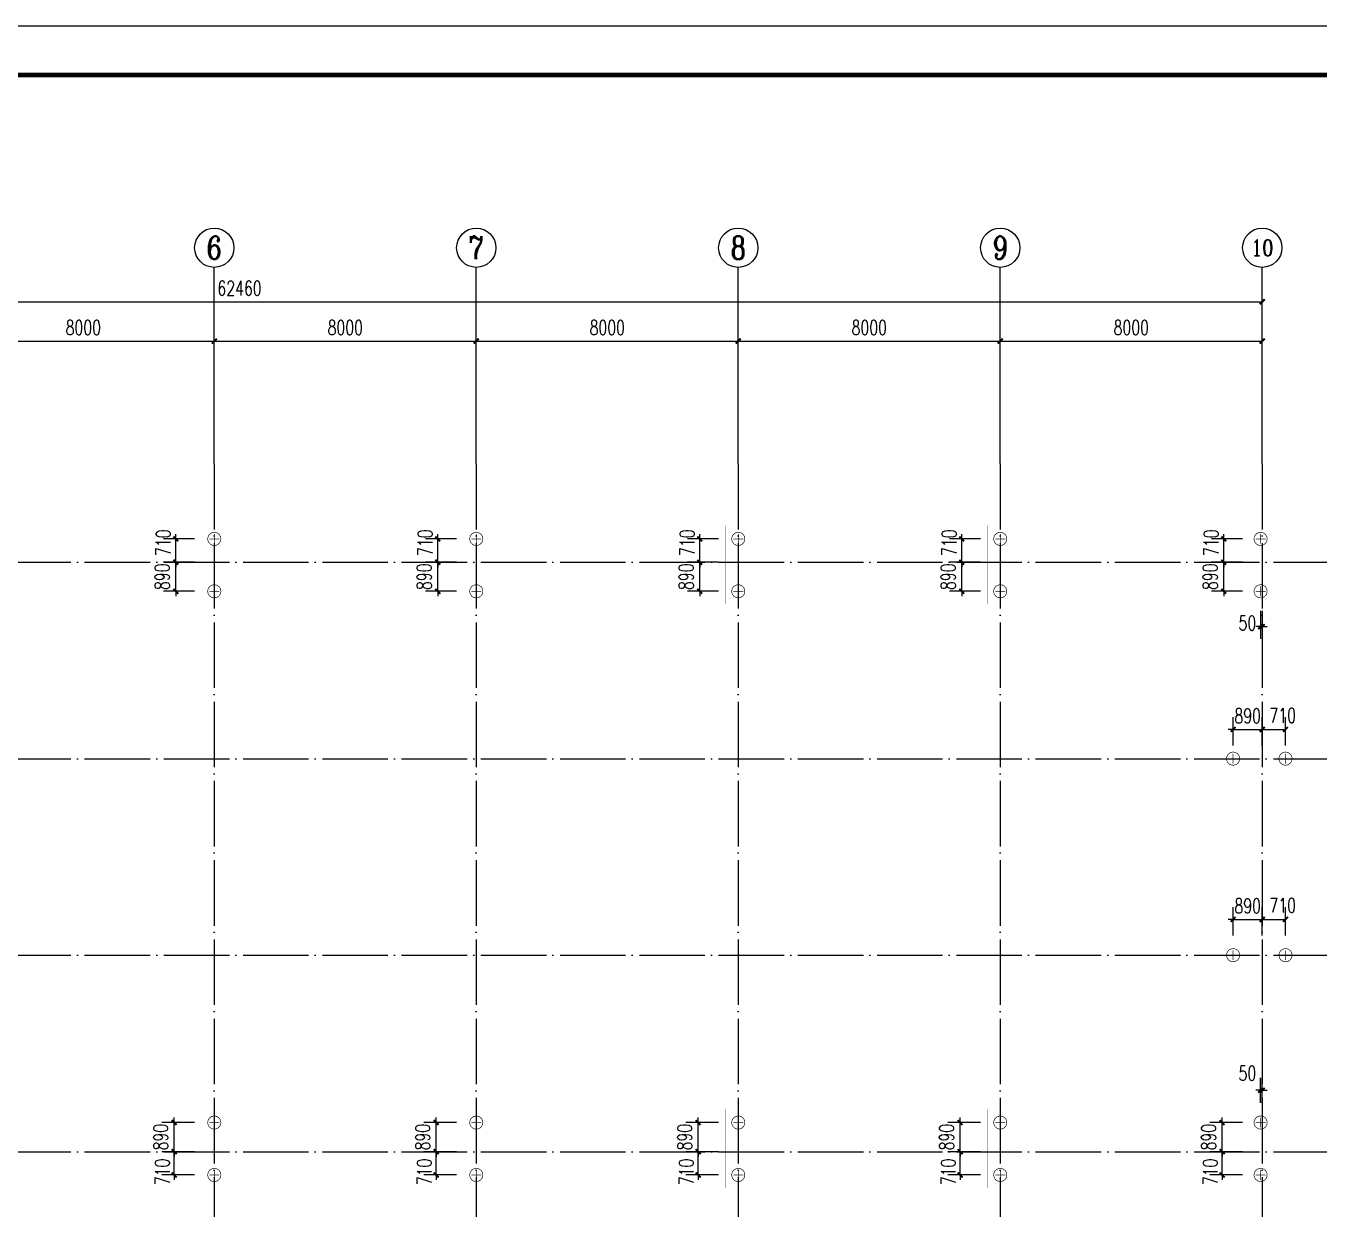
# Model space of a CAD drawing. Header units: millimetres. Extents: x 4533265 to 4958735, y 18976699 to 19555898.
# Drawn here: x 4596203 to 4635694, y 19432962 to 19469089 of the extents above; entities that cross this region are included whole.
import ezdxf
from ezdxf.enums import TextEntityAlignment as Align

# ---------------------------------------------------------------- set-up
doc = ezdxf.new("R2010")
doc.units = ezdxf.units.MM
doc.header["$LTSCALE"] = 1000
doc.header["$MEASUREMENT"] = 0
doc.linetypes.add('DASH', pattern=[0.35, 0.25, -0.1])
doc.linetypes.add('DOTE', pattern=[2.42, 2, -0.2, 0.02, -0.2])
doc.layers.get('Defpoints').update_dxf_attribs({"color": 1})
doc.layers.add('1506', color=2, linetype='Continuous', lineweight=18)
for name, color, linetype in [('1507', 6, 'Continuous'), ('3T_WOOD', 21, 'Continuous'), ('AXIS_TEXT', 7, 'Continuous'), ('AXIS_外部', 171, 'Continuous'), ('DOTE', 250, 'DOTE'), ('PUB_DIM', 161, 'Continuous'), ('TK', 4, 'Continuous')]:
    doc.layers.add(name, color=color, linetype=linetype)
doc.styles.add('_TCH_AXIS', font='COMPLEX', dxfattribs={"bigfont": 'GBCBIG'})
doc.styles.add('_TCH_DIM_T3', font='SIMPLEX', dxfattribs={"width": 0.705882, "bigfont": 'GBCBIG'})
doc.styles.add('COMPLEX', font='COMPLEX')
doc.dimstyles.new('_TCH_ARCH&&150', dxfattribs={"dimtxt": 446.25, "dimasz": 150, "dimexe": 375, "dimexo": 450, "dimgap": 189.375, "dimtad": 1, "dimdec": 0, "dimzin": 0, "dimdsep": 46, "dimtxsty": '_TCH_DIM_T3', "dimblk": 'ARCHTICK', "dimcen": 0.09, "dimclrt": 7, "dimazin": 2, "dimtfac": 1, "dimtdec": 0, "dimtix": 1, "dimtmove": 2, "dimatfit": 3, "dimfxl": 0, "dimtolj": 1, "dimtzin": 0, "dimarcsym": 0})

# ---------------------------------------------------------------- blocks, each defined once
blk = doc.blocks.new('GeYuanFrame_14610878', base_point=(18.76, 4.34))
at = {"layer": 'TK'}
blk.add_line((43.76, 414.34), (676.76, 414.34), dxfattribs=at)
blk.add_lwpolyline([(18.76, 424.34), (686.76, 424.34), (686.76, 4.34), (18.76, 4.34), (18.76, 424.34)], dxfattribs=at)
at = {"layer": 'TK', "const_width": 1}
blk.add_lwpolyline([(676.76, 414.34), (43.76, 414.34), (43.76, 14.34), (676.76, 14.34)], close=True, dxfattribs=at)
blk = doc.blocks.new('_ArchTick')
at = {"color": 0, "linetype": 'ByBlock', "const_width": 0.4}
blk.add_lwpolyline([(-0.5, -0.5), (0.5, 0.5)], dxfattribs=at)
blk = doc.blocks.new('*D354')
at = {"layer": 'Defpoints', "color": 0}
for p in [(4633907, 19451675), (4633957, 19451675), (4633957, 19450746)]:
    blk.add_point(p, dxfattribs=at)
at = {"layer": 'PUB_DIM', "color": 0, "lineweight": -2}
for p, q in [((4633907, 19451225), (4633907, 19450371)), ((4633957, 19451225), (4633957, 19450371)), ((4633907, 19450746), (4633757, 19450746)), ((4633907, 19450746), (4633957, 19450746)), ((4633957, 19450746), (4634107, 19450746))]:
    blk.add_line(p, q, dxfattribs=at)
at = {"layer": 'PUB_DIM', "color": 0, "lineweight": -2, "xscale": 150, "yscale": 150, "zscale": 150}
blk.add_blockref('_ArchTick', (4633907, 19450746), dxfattribs=at)
at = {"layer": 'PUB_DIM', "color": 0, "lineweight": -2, "xscale": 150, "yscale": 150, "zscale": 150, "rotation": 180}
blk.add_blockref('_ArchTick', (4633957, 19450746), dxfattribs=at)
at = {"layer": 'PUB_DIM', "color": 7, "insert": (4633502, 19450856), "char_height": 446.2, "attachment_point": 5, "style": '_TCH_DIM_T3'}
blk.add_mtext('\\A1;50', dxfattribs=at)
blk = doc.blocks.new('*D355')
at = {"layer": 'Defpoints', "color": 0}
for p in [(4633957, 19447608), (4633067, 19446666), (4633957, 19446666)]:
    blk.add_point(p, dxfattribs=at)
at = {"layer": 'PUB_DIM', "color": 0, "lineweight": -2}
for p, q in [((4633067, 19447116), (4633067, 19447983)), ((4633957, 19447116), (4633957, 19447983)), ((4633067, 19447608), (4632917, 19447608)), ((4633067, 19447608), (4633957, 19447608)), ((4633957, 19447608), (4634107, 19447608))]:
    blk.add_line(p, q, dxfattribs=at)
at = {"layer": 'PUB_DIM', "color": 0, "lineweight": -2, "xscale": 150, "yscale": 150, "zscale": 150}
blk.add_blockref('_ArchTick', (4633067, 19447608), dxfattribs=at)
at = {"layer": 'PUB_DIM', "color": 0, "lineweight": -2, "xscale": 150, "yscale": 150, "zscale": 150, "rotation": 180}
blk.add_blockref('_ArchTick', (4633957, 19447608), dxfattribs=at)
at = {"layer": 'PUB_DIM', "color": 7, "insert": (4633512, 19448021), "char_height": 446.2, "attachment_point": 5, "style": '_TCH_DIM_T3'}
blk.add_mtext('\\A1;890', dxfattribs=at)
blk = doc.blocks.new('*D356')
at = {"layer": 'Defpoints', "color": 0}
for p in [(4634667, 19447608), (4633957, 19446666), (4634667, 19446666)]:
    blk.add_point(p, dxfattribs=at)
at = {"layer": 'PUB_DIM', "color": 0, "lineweight": -2}
for p, q in [((4633957, 19447116), (4633957, 19447983)), ((4634667, 19447116), (4634667, 19447983)), ((4633957, 19447608), (4634667, 19447608))]:
    blk.add_line(p, q, dxfattribs=at)
at = {"layer": 'PUB_DIM', "color": 0, "lineweight": -2, "xscale": 150, "yscale": 150, "zscale": 150, "rotation": 180}
blk.add_blockref('_ArchTick', (4633957, 19447608), dxfattribs=at)
at = {"layer": 'PUB_DIM', "color": 0, "lineweight": -2, "xscale": 150, "yscale": 150, "zscale": 150}
blk.add_blockref('_ArchTick', (4634667, 19447608), dxfattribs=at)
at = {"layer": 'PUB_DIM', "color": 7, "insert": (4634582, 19448037), "char_height": 446.2, "attachment_point": 5, "style": '_TCH_DIM_T3'}
blk.add_mtext('\\A1;710', dxfattribs=at)
blk = doc.blocks.new('*D357')
at = {"layer": 'Defpoints', "color": 0}
for p in [(4633957, 19441808), (4633067, 19440865), (4633957, 19440865)]:
    blk.add_point(p, dxfattribs=at)
at = {"layer": 'PUB_DIM', "color": 0, "lineweight": -2}
for p, q in [((4633067, 19441808), (4632917, 19441808)), ((4633067, 19441315), (4633067, 19442183)), ((4633067, 19441808), (4633957, 19441808)), ((4633957, 19441315), (4633957, 19442183)), ((4633957, 19441808), (4634107, 19441808))]:
    blk.add_line(p, q, dxfattribs=at)
at = {"layer": 'PUB_DIM', "color": 0, "lineweight": -2, "xscale": 150, "yscale": 150, "zscale": 150}
blk.add_blockref('_ArchTick', (4633067, 19441808), dxfattribs=at)
at = {"layer": 'PUB_DIM', "color": 0, "lineweight": -2, "xscale": 150, "yscale": 150, "zscale": 150, "rotation": 180}
blk.add_blockref('_ArchTick', (4633957, 19441808), dxfattribs=at)
at = {"layer": 'PUB_DIM', "color": 7, "insert": (4633512, 19442220), "char_height": 446.2, "attachment_point": 5, "style": '_TCH_DIM_T3'}
blk.add_mtext('\\A1;890', dxfattribs=at)
blk = doc.blocks.new('*D358')
at = {"layer": 'Defpoints', "color": 0}
for p in [(4634667, 19441808), (4633957, 19440865), (4634667, 19440865)]:
    blk.add_point(p, dxfattribs=at)
at = {"layer": 'PUB_DIM', "color": 0, "lineweight": -2}
for p, q in [((4633957, 19441315), (4633957, 19442183)), ((4633957, 19441808), (4634667, 19441808)), ((4634667, 19441315), (4634667, 19442183))]:
    blk.add_line(p, q, dxfattribs=at)
at = {"layer": 'PUB_DIM', "color": 0, "lineweight": -2, "xscale": 150, "yscale": 150, "zscale": 150, "rotation": 180}
blk.add_blockref('_ArchTick', (4633957, 19441808), dxfattribs=at)
at = {"layer": 'PUB_DIM', "color": 0, "lineweight": -2, "xscale": 150, "yscale": 150, "zscale": 150}
blk.add_blockref('_ArchTick', (4634667, 19441808), dxfattribs=at)
at = {"layer": 'PUB_DIM', "color": 7, "insert": (4634582, 19442237), "char_height": 446.2, "attachment_point": 5, "style": '_TCH_DIM_T3'}
blk.add_mtext('\\A1;710', dxfattribs=at)
blk = doc.blocks.new('*D359')
at = {"layer": 'Defpoints', "color": 0}
for p in [(4633957, 19436593), (4633907, 19435755), (4633957, 19435755)]:
    blk.add_point(p, dxfattribs=at)
at = {"layer": 'PUB_DIM', "color": 0, "lineweight": -2}
for p, q in [((4633907, 19436205), (4633907, 19436968)), ((4633957, 19436205), (4633957, 19436968)), ((4633907, 19436593), (4633757, 19436593)), ((4633907, 19436593), (4633957, 19436593)), ((4633957, 19436593), (4634107, 19436593))]:
    blk.add_line(p, q, dxfattribs=at)
at = {"layer": 'PUB_DIM', "color": 0, "lineweight": -2, "xscale": 150, "yscale": 150, "zscale": 150}
blk.add_blockref('_ArchTick', (4633907, 19436593), dxfattribs=at)
at = {"layer": 'PUB_DIM', "color": 0, "lineweight": -2, "xscale": 150, "yscale": 150, "zscale": 150, "rotation": 180}
blk.add_blockref('_ArchTick', (4633957, 19436593), dxfattribs=at)
at = {"layer": 'PUB_DIM', "color": 7, "insert": (4633502, 19437110), "char_height": 446.2, "attachment_point": 5, "style": '_TCH_DIM_T3'}
blk.add_mtext('\\A1;50', dxfattribs=at)
blk = doc.blocks.new('*D360')
at = {"layer": 'Defpoints', "color": 0}
for p in [(4632732, 19434715), (4633807, 19434715), (4633807, 19434005)]:
    blk.add_point(p, dxfattribs=at)
at = {"layer": 'PUB_DIM', "color": 0, "lineweight": -2}
for p, q in [((4633357, 19434715), (4632357, 19434715)), ((4632732, 19434715), (4632732, 19434865)), ((4632732, 19434005), (4632732, 19434715)), ((4633357, 19434005), (4632357, 19434005)), ((4632732, 19434005), (4632732, 19433855))]:
    blk.add_line(p, q, dxfattribs=at)
at = {"layer": 'PUB_DIM', "color": 0, "lineweight": -2, "xscale": 150, "yscale": 150, "zscale": 150}
for p, rotation in [((4632732, 19434715), 270), ((4632732, 19434005), 90)]:
    blk.add_blockref('_ArchTick', p, dxfattribs=dict(at, rotation=rotation))
at = {"layer": 'PUB_DIM', "color": 7, "insert": (4632371, 19434099), "char_height": 446.2, "attachment_point": 5, "rotation": 90, "style": '_TCH_DIM_T3'}
blk.add_mtext('\\A1;710', dxfattribs=at)
blk = doc.blocks.new('*D361')
at = {"layer": 'Defpoints', "color": 0}
for p in [(4632732, 19435605), (4633807, 19435605), (4633807, 19434715)]:
    blk.add_point(p, dxfattribs=at)
at = {"layer": 'PUB_DIM', "color": 0, "lineweight": -2}
for p, q in [((4633357, 19435605), (4632357, 19435605)), ((4632732, 19435605), (4632732, 19435755)), ((4632732, 19434715), (4632732, 19435605)), ((4633357, 19434715), (4632357, 19434715)), ((4632732, 19434715), (4632732, 19434565))]:
    blk.add_line(p, q, dxfattribs=at)
at = {"layer": 'PUB_DIM', "color": 0, "lineweight": -2, "xscale": 150, "yscale": 150, "zscale": 150}
for p, rotation in [((4632732, 19435605), 270), ((4632732, 19434715), 90)]:
    blk.add_blockref('_ArchTick', p, dxfattribs=dict(at, rotation=rotation))
at = {"layer": 'PUB_DIM', "color": 7, "insert": (4632319, 19435160), "char_height": 446.2, "attachment_point": 5, "rotation": 90, "style": '_TCH_DIM_T3'}
blk.add_mtext('\\A1;890', dxfattribs=at)
blk = doc.blocks.new('*D362')
at = {"layer": 'Defpoints', "color": 0}
for p in [(4632781, 19452715), (4633807, 19452715), (4633807, 19451825)]:
    blk.add_point(p, dxfattribs=at)
at = {"layer": 'PUB_DIM', "color": 0, "lineweight": -2}
for p, q in [((4632781, 19452715), (4632781, 19452865)), ((4633357, 19452715), (4632406, 19452715)), ((4632781, 19451825), (4632781, 19452715)), ((4633357, 19451825), (4632406, 19451825)), ((4632781, 19451825), (4632781, 19451675))]:
    blk.add_line(p, q, dxfattribs=at)
at = {"layer": 'PUB_DIM', "color": 0, "lineweight": -2, "xscale": 150, "yscale": 150, "zscale": 150}
for p, rotation in [((4632781, 19452715), 270), ((4632781, 19451825), 90)]:
    blk.add_blockref('_ArchTick', p, dxfattribs=dict(at, rotation=rotation))
at = {"layer": 'PUB_DIM', "color": 7, "insert": (4632368, 19452270), "char_height": 446.2, "attachment_point": 5, "rotation": 90, "style": '_TCH_DIM_T3'}
blk.add_mtext('\\A1;890', dxfattribs=at)
blk = doc.blocks.new('*D363')
at = {"layer": 'Defpoints', "color": 0}
for p in [(4632781, 19453425), (4633807, 19453425), (4633807, 19452715)]:
    blk.add_point(p, dxfattribs=at)
at = {"layer": 'PUB_DIM', "color": 0, "lineweight": -2}
for p, q in [((4633357, 19453425), (4632406, 19453425)), ((4632781, 19453425), (4632781, 19453575)), ((4632781, 19452715), (4632781, 19453425)), ((4633357, 19452715), (4632406, 19452715)), ((4632781, 19452715), (4632781, 19452565))]:
    blk.add_line(p, q, dxfattribs=at)
at = {"layer": 'PUB_DIM', "color": 0, "lineweight": -2, "xscale": 150, "yscale": 150, "zscale": 150}
for p, rotation in [((4632781, 19453425), 270), ((4632781, 19452715), 90)]:
    blk.add_blockref('_ArchTick', p, dxfattribs=dict(at, rotation=rotation))
at = {"layer": 'PUB_DIM', "color": 7, "insert": (4632399, 19453308), "char_height": 446.2, "attachment_point": 5, "rotation": 90, "style": '_TCH_DIM_T3'}
blk.add_mtext('\\A1;710', dxfattribs=at)
blk = doc.blocks.new('*D364')
at = {"layer": 'Defpoints', "color": 0}
for p in [(4624732, 19434715), (4625807, 19434715), (4625807, 19434005)]:
    blk.add_point(p, dxfattribs=at)
at = {"layer": 'PUB_DIM', "color": 0, "lineweight": -2}
for p, q in [((4625357, 19434715), (4624357, 19434715)), ((4624732, 19434715), (4624732, 19434865)), ((4624732, 19434005), (4624732, 19434715)), ((4625357, 19434005), (4624357, 19434005)), ((4624732, 19434005), (4624732, 19433855))]:
    blk.add_line(p, q, dxfattribs=at)
at = {"layer": 'PUB_DIM', "color": 0, "lineweight": -2, "xscale": 150, "yscale": 150, "zscale": 150}
for p, rotation in [((4624732, 19434715), 270), ((4624732, 19434005), 90)]:
    blk.add_blockref('_ArchTick', p, dxfattribs=dict(at, rotation=rotation))
at = {"layer": 'PUB_DIM', "color": 7, "insert": (4624371, 19434099), "char_height": 446.2, "attachment_point": 5, "rotation": 90, "style": '_TCH_DIM_T3'}
blk.add_mtext('\\A1;710', dxfattribs=at)
blk = doc.blocks.new('*D365')
at = {"layer": 'Defpoints', "color": 0}
for p in [(4624732, 19435605), (4625807, 19435605), (4625807, 19434715)]:
    blk.add_point(p, dxfattribs=at)
at = {"layer": 'PUB_DIM', "color": 0, "lineweight": -2}
for p, q in [((4625357, 19435605), (4624357, 19435605)), ((4624732, 19435605), (4624732, 19435755)), ((4624732, 19434715), (4624732, 19435605)), ((4625357, 19434715), (4624357, 19434715)), ((4624732, 19434715), (4624732, 19434565))]:
    blk.add_line(p, q, dxfattribs=at)
at = {"layer": 'PUB_DIM', "color": 0, "lineweight": -2, "xscale": 150, "yscale": 150, "zscale": 150}
for p, rotation in [((4624732, 19435605), 270), ((4624732, 19434715), 90)]:
    blk.add_blockref('_ArchTick', p, dxfattribs=dict(at, rotation=rotation))
at = {"layer": 'PUB_DIM', "color": 7, "insert": (4624319, 19435160), "char_height": 446.2, "attachment_point": 5, "rotation": 90, "style": '_TCH_DIM_T3'}
blk.add_mtext('\\A1;890', dxfattribs=at)
blk = doc.blocks.new('*D366')
at = {"layer": 'Defpoints', "color": 0}
for p in [(4624781, 19452715), (4625807, 19452715), (4625807, 19451825)]:
    blk.add_point(p, dxfattribs=at)
at = {"layer": 'PUB_DIM', "color": 0, "lineweight": -2}
for p, q in [((4624781, 19452715), (4624781, 19452865)), ((4625357, 19452715), (4624406, 19452715)), ((4624781, 19451825), (4624781, 19452715)), ((4625357, 19451825), (4624406, 19451825)), ((4624781, 19451825), (4624781, 19451675))]:
    blk.add_line(p, q, dxfattribs=at)
at = {"layer": 'PUB_DIM', "color": 0, "lineweight": -2, "xscale": 150, "yscale": 150, "zscale": 150}
for p, rotation in [((4624781, 19452715), 270), ((4624781, 19451825), 90)]:
    blk.add_blockref('_ArchTick', p, dxfattribs=dict(at, rotation=rotation))
at = {"layer": 'PUB_DIM', "color": 7, "insert": (4624368, 19452270), "char_height": 446.2, "attachment_point": 5, "rotation": 90, "style": '_TCH_DIM_T3'}
blk.add_mtext('\\A1;890', dxfattribs=at)
blk = doc.blocks.new('*D367')
at = {"layer": 'Defpoints', "color": 0}
for p in [(4624781, 19453425), (4625807, 19453425), (4625807, 19452715)]:
    blk.add_point(p, dxfattribs=at)
at = {"layer": 'PUB_DIM', "color": 0, "lineweight": -2}
for p, q in [((4625357, 19453425), (4624406, 19453425)), ((4624781, 19453425), (4624781, 19453575)), ((4624781, 19452715), (4624781, 19453425)), ((4625357, 19452715), (4624406, 19452715)), ((4624781, 19452715), (4624781, 19452565))]:
    blk.add_line(p, q, dxfattribs=at)
at = {"layer": 'PUB_DIM', "color": 0, "lineweight": -2, "xscale": 150, "yscale": 150, "zscale": 150}
for p, rotation in [((4624781, 19453425), 270), ((4624781, 19452715), 90)]:
    blk.add_blockref('_ArchTick', p, dxfattribs=dict(at, rotation=rotation))
at = {"layer": 'PUB_DIM', "color": 7, "insert": (4624399, 19453308), "char_height": 446.2, "attachment_point": 5, "rotation": 90, "style": '_TCH_DIM_T3'}
blk.add_mtext('\\A1;710', dxfattribs=at)
blk = doc.blocks.new('*D368')
at = {"layer": 'Defpoints', "color": 0}
for p in [(4616732, 19434715), (4617807, 19434715), (4617807, 19434005)]:
    blk.add_point(p, dxfattribs=at)
at = {"layer": 'PUB_DIM', "color": 0, "lineweight": -2}
for p, q in [((4617357, 19434715), (4616357, 19434715)), ((4616732, 19434715), (4616732, 19434865)), ((4616732, 19434005), (4616732, 19434715)), ((4617357, 19434005), (4616357, 19434005)), ((4616732, 19434005), (4616732, 19433855))]:
    blk.add_line(p, q, dxfattribs=at)
at = {"layer": 'PUB_DIM', "color": 0, "lineweight": -2, "xscale": 150, "yscale": 150, "zscale": 150}
for p, rotation in [((4616732, 19434715), 270), ((4616732, 19434005), 90)]:
    blk.add_blockref('_ArchTick', p, dxfattribs=dict(at, rotation=rotation))
at = {"layer": 'PUB_DIM', "color": 7, "insert": (4616371, 19434099), "char_height": 446.2, "attachment_point": 5, "rotation": 90, "style": '_TCH_DIM_T3'}
blk.add_mtext('\\A1;710', dxfattribs=at)
blk = doc.blocks.new('*D369')
at = {"layer": 'Defpoints', "color": 0}
for p in [(4616732, 19435605), (4617807, 19435605), (4617807, 19434715)]:
    blk.add_point(p, dxfattribs=at)
at = {"layer": 'PUB_DIM', "color": 0, "lineweight": -2}
for p, q in [((4617357, 19435605), (4616357, 19435605)), ((4616732, 19435605), (4616732, 19435755)), ((4616732, 19434715), (4616732, 19435605)), ((4617357, 19434715), (4616357, 19434715)), ((4616732, 19434715), (4616732, 19434565))]:
    blk.add_line(p, q, dxfattribs=at)
at = {"layer": 'PUB_DIM', "color": 0, "lineweight": -2, "xscale": 150, "yscale": 150, "zscale": 150}
for p, rotation in [((4616732, 19435605), 270), ((4616732, 19434715), 90)]:
    blk.add_blockref('_ArchTick', p, dxfattribs=dict(at, rotation=rotation))
at = {"layer": 'PUB_DIM', "color": 7, "insert": (4616319, 19435160), "char_height": 446.2, "attachment_point": 5, "rotation": 90, "style": '_TCH_DIM_T3'}
blk.add_mtext('\\A1;890', dxfattribs=at)
blk = doc.blocks.new('*D370')
at = {"layer": 'Defpoints', "color": 0}
for p in [(4616781, 19452715), (4617807, 19452715), (4617807, 19451825)]:
    blk.add_point(p, dxfattribs=at)
at = {"layer": 'PUB_DIM', "color": 0, "lineweight": -2}
for p, q in [((4616781, 19452715), (4616781, 19452865)), ((4617357, 19452715), (4616406, 19452715)), ((4616781, 19451825), (4616781, 19452715)), ((4617357, 19451825), (4616406, 19451825)), ((4616781, 19451825), (4616781, 19451675))]:
    blk.add_line(p, q, dxfattribs=at)
at = {"layer": 'PUB_DIM', "color": 0, "lineweight": -2, "xscale": 150, "yscale": 150, "zscale": 150}
for p, rotation in [((4616781, 19452715), 270), ((4616781, 19451825), 90)]:
    blk.add_blockref('_ArchTick', p, dxfattribs=dict(at, rotation=rotation))
at = {"layer": 'PUB_DIM', "color": 7, "insert": (4616368, 19452270), "char_height": 446.2, "attachment_point": 5, "rotation": 90, "style": '_TCH_DIM_T3'}
blk.add_mtext('\\A1;890', dxfattribs=at)
blk = doc.blocks.new('*D371')
at = {"layer": 'Defpoints', "color": 0}
for p in [(4616781, 19453425), (4617807, 19453425), (4617807, 19452715)]:
    blk.add_point(p, dxfattribs=at)
at = {"layer": 'PUB_DIM', "color": 0, "lineweight": -2}
for p, q in [((4617357, 19453425), (4616406, 19453425)), ((4616781, 19453425), (4616781, 19453575)), ((4616781, 19452715), (4616781, 19453425)), ((4617357, 19452715), (4616406, 19452715)), ((4616781, 19452715), (4616781, 19452565))]:
    blk.add_line(p, q, dxfattribs=at)
at = {"layer": 'PUB_DIM', "color": 0, "lineweight": -2, "xscale": 150, "yscale": 150, "zscale": 150}
for p, rotation in [((4616781, 19453425), 270), ((4616781, 19452715), 90)]:
    blk.add_blockref('_ArchTick', p, dxfattribs=dict(at, rotation=rotation))
at = {"layer": 'PUB_DIM', "color": 7, "insert": (4616399, 19453308), "char_height": 446.2, "attachment_point": 5, "rotation": 90, "style": '_TCH_DIM_T3'}
blk.add_mtext('\\A1;710', dxfattribs=at)
blk = doc.blocks.new('*D372')
at = {"layer": 'Defpoints', "color": 0}
for p in [(4608732, 19434715), (4609807, 19434715), (4609807, 19434005)]:
    blk.add_point(p, dxfattribs=at)
at = {"layer": 'PUB_DIM', "color": 0, "lineweight": -2}
for p, q in [((4609357, 19434715), (4608357, 19434715)), ((4608732, 19434715), (4608732, 19434865)), ((4608732, 19434005), (4608732, 19434715)), ((4609357, 19434005), (4608357, 19434005)), ((4608732, 19434005), (4608732, 19433855))]:
    blk.add_line(p, q, dxfattribs=at)
at = {"layer": 'PUB_DIM', "color": 0, "lineweight": -2, "xscale": 150, "yscale": 150, "zscale": 150}
for p, rotation in [((4608732, 19434715), 270), ((4608732, 19434005), 90)]:
    blk.add_blockref('_ArchTick', p, dxfattribs=dict(at, rotation=rotation))
at = {"layer": 'PUB_DIM', "color": 7, "insert": (4608371, 19434099), "char_height": 446.2, "attachment_point": 5, "rotation": 90, "style": '_TCH_DIM_T3'}
blk.add_mtext('\\A1;710', dxfattribs=at)
blk = doc.blocks.new('*D373')
at = {"layer": 'Defpoints', "color": 0}
for p in [(4608732, 19435605), (4609807, 19435605), (4609807, 19434715)]:
    blk.add_point(p, dxfattribs=at)
at = {"layer": 'PUB_DIM', "color": 0, "lineweight": -2}
for p, q in [((4609357, 19435605), (4608357, 19435605)), ((4608732, 19435605), (4608732, 19435755)), ((4608732, 19434715), (4608732, 19435605)), ((4609357, 19434715), (4608357, 19434715)), ((4608732, 19434715), (4608732, 19434565))]:
    blk.add_line(p, q, dxfattribs=at)
at = {"layer": 'PUB_DIM', "color": 0, "lineweight": -2, "xscale": 150, "yscale": 150, "zscale": 150}
for p, rotation in [((4608732, 19435605), 270), ((4608732, 19434715), 90)]:
    blk.add_blockref('_ArchTick', p, dxfattribs=dict(at, rotation=rotation))
at = {"layer": 'PUB_DIM', "color": 7, "insert": (4608319, 19435160), "char_height": 446.2, "attachment_point": 5, "rotation": 90, "style": '_TCH_DIM_T3'}
blk.add_mtext('\\A1;890', dxfattribs=at)
blk = doc.blocks.new('*D374')
at = {"layer": 'Defpoints', "color": 0}
for p in [(4608781, 19452715), (4609807, 19452715), (4609807, 19451825)]:
    blk.add_point(p, dxfattribs=at)
at = {"layer": 'PUB_DIM', "color": 0, "lineweight": -2}
for p, q in [((4608781, 19452715), (4608781, 19452865)), ((4609357, 19452715), (4608406, 19452715)), ((4608781, 19451825), (4608781, 19452715)), ((4609357, 19451825), (4608406, 19451825)), ((4608781, 19451825), (4608781, 19451675))]:
    blk.add_line(p, q, dxfattribs=at)
at = {"layer": 'PUB_DIM', "color": 0, "lineweight": -2, "xscale": 150, "yscale": 150, "zscale": 150}
for p, rotation in [((4608781, 19452715), 270), ((4608781, 19451825), 90)]:
    blk.add_blockref('_ArchTick', p, dxfattribs=dict(at, rotation=rotation))
at = {"layer": 'PUB_DIM', "color": 7, "insert": (4608368, 19452270), "char_height": 446.2, "attachment_point": 5, "rotation": 90, "style": '_TCH_DIM_T3'}
blk.add_mtext('\\A1;890', dxfattribs=at)
blk = doc.blocks.new('*D375')
at = {"layer": 'Defpoints', "color": 0}
for p in [(4608781, 19453425), (4609807, 19453425), (4609807, 19452715)]:
    blk.add_point(p, dxfattribs=at)
at = {"layer": 'PUB_DIM', "color": 0, "lineweight": -2}
for p, q in [((4609357, 19453425), (4608406, 19453425)), ((4608781, 19453425), (4608781, 19453575)), ((4608781, 19452715), (4608781, 19453425)), ((4609357, 19452715), (4608406, 19452715)), ((4608781, 19452715), (4608781, 19452565))]:
    blk.add_line(p, q, dxfattribs=at)
at = {"layer": 'PUB_DIM', "color": 0, "lineweight": -2, "xscale": 150, "yscale": 150, "zscale": 150}
for p, rotation in [((4608781, 19453425), 270), ((4608781, 19452715), 90)]:
    blk.add_blockref('_ArchTick', p, dxfattribs=dict(at, rotation=rotation))
at = {"layer": 'PUB_DIM', "color": 7, "insert": (4608399, 19453308), "char_height": 446.2, "attachment_point": 5, "rotation": 90, "style": '_TCH_DIM_T3'}
blk.add_mtext('\\A1;710', dxfattribs=at)
blk = doc.blocks.new('*D376')
at = {"layer": 'Defpoints', "color": 0}
for p in [(4600732, 19434715), (4601807, 19434715), (4601807, 19434005)]:
    blk.add_point(p, dxfattribs=at)
at = {"layer": 'PUB_DIM', "color": 0, "lineweight": -2}
for p, q in [((4601357, 19434715), (4600357, 19434715)), ((4600732, 19434715), (4600732, 19434865)), ((4600732, 19434005), (4600732, 19434715)), ((4601357, 19434005), (4600357, 19434005)), ((4600732, 19434005), (4600732, 19433855))]:
    blk.add_line(p, q, dxfattribs=at)
at = {"layer": 'PUB_DIM', "color": 0, "lineweight": -2, "xscale": 150, "yscale": 150, "zscale": 150}
for p, rotation in [((4600732, 19434715), 270), ((4600732, 19434005), 90)]:
    blk.add_blockref('_ArchTick', p, dxfattribs=dict(at, rotation=rotation))
at = {"layer": 'PUB_DIM', "color": 7, "insert": (4600371, 19434099), "char_height": 446.2, "attachment_point": 5, "rotation": 90, "style": '_TCH_DIM_T3'}
blk.add_mtext('\\A1;710', dxfattribs=at)
blk = doc.blocks.new('*D377')
at = {"layer": 'Defpoints', "color": 0}
for p in [(4600732, 19435605), (4601807, 19435605), (4601807, 19434715)]:
    blk.add_point(p, dxfattribs=at)
at = {"layer": 'PUB_DIM', "color": 0, "lineweight": -2}
for p, q in [((4601357, 19435605), (4600357, 19435605)), ((4600732, 19435605), (4600732, 19435755)), ((4600732, 19434715), (4600732, 19435605)), ((4601357, 19434715), (4600357, 19434715)), ((4600732, 19434715), (4600732, 19434565))]:
    blk.add_line(p, q, dxfattribs=at)
at = {"layer": 'PUB_DIM', "color": 0, "lineweight": -2, "xscale": 150, "yscale": 150, "zscale": 150}
for p, rotation in [((4600732, 19435605), 270), ((4600732, 19434715), 90)]:
    blk.add_blockref('_ArchTick', p, dxfattribs=dict(at, rotation=rotation))
at = {"layer": 'PUB_DIM', "color": 7, "insert": (4600319, 19435160), "char_height": 446.2, "attachment_point": 5, "rotation": 90, "style": '_TCH_DIM_T3'}
blk.add_mtext('\\A1;890', dxfattribs=at)
blk = doc.blocks.new('*D378')
at = {"layer": 'Defpoints', "color": 0}
for p in [(4600781, 19452715), (4601807, 19452715), (4601807, 19451825)]:
    blk.add_point(p, dxfattribs=at)
at = {"layer": 'PUB_DIM', "color": 0, "lineweight": -2}
for p, q in [((4600781, 19452715), (4600781, 19452865)), ((4601357, 19452715), (4600406, 19452715)), ((4600781, 19451825), (4600781, 19452715)), ((4601357, 19451825), (4600406, 19451825)), ((4600781, 19451825), (4600781, 19451675))]:
    blk.add_line(p, q, dxfattribs=at)
at = {"layer": 'PUB_DIM', "color": 0, "lineweight": -2, "xscale": 150, "yscale": 150, "zscale": 150}
for p, rotation in [((4600781, 19452715), 270), ((4600781, 19451825), 90)]:
    blk.add_blockref('_ArchTick', p, dxfattribs=dict(at, rotation=rotation))
at = {"layer": 'PUB_DIM', "color": 7, "insert": (4600368, 19452270), "char_height": 446.2, "attachment_point": 5, "rotation": 90, "style": '_TCH_DIM_T3'}
blk.add_mtext('\\A1;890', dxfattribs=at)
blk = doc.blocks.new('*D379')
at = {"layer": 'Defpoints', "color": 0}
for p in [(4600781, 19453425), (4601807, 19453425), (4601807, 19452715)]:
    blk.add_point(p, dxfattribs=at)
at = {"layer": 'PUB_DIM', "color": 0, "lineweight": -2}
for p, q in [((4601357, 19453425), (4600406, 19453425)), ((4600781, 19453425), (4600781, 19453575)), ((4600781, 19452715), (4600781, 19453425)), ((4601357, 19452715), (4600406, 19452715)), ((4600781, 19452715), (4600781, 19452565))]:
    blk.add_line(p, q, dxfattribs=at)
at = {"layer": 'PUB_DIM', "color": 0, "lineweight": -2, "xscale": 150, "yscale": 150, "zscale": 150}
for p, rotation in [((4600781, 19453425), 270), ((4600781, 19452715), 90)]:
    blk.add_blockref('_ArchTick', p, dxfattribs=dict(at, rotation=rotation))
at = {"layer": 'PUB_DIM', "color": 7, "insert": (4600399, 19453308), "char_height": 446.2, "attachment_point": 5, "rotation": 90, "style": '_TCH_DIM_T3'}
blk.add_mtext('\\A1;710', dxfattribs=at)
blk = doc.blocks.new('*D408')
at = {"layer": 'AXIS_外部', "color": 0, "lineweight": -2}
for p, q in [((4593957, 19456165), (4593957, 19459840)), ((4601957, 19456165), (4601957, 19459840)), ((4593957, 19459465), (4601957, 19459465))]:
    blk.add_line(p, q, dxfattribs=at)
at = {"layer": 'Defpoints', "color": 0}
for p in [(4601957, 19459465), (4593957, 19455715), (4601957, 19455715)]:
    blk.add_point(p, dxfattribs=at)
at = {"layer": 'AXIS_外部', "color": 0, "lineweight": -2, "xscale": 150, "yscale": 150, "zscale": 150, "rotation": 180}
blk.add_blockref('_ArchTick', (4593957, 19459465), dxfattribs=at)
at = {"layer": 'AXIS_外部', "color": 0, "lineweight": -2, "xscale": 150, "yscale": 150, "zscale": 150}
blk.add_blockref('_ArchTick', (4601957, 19459465), dxfattribs=at)
at = {"layer": 'AXIS_外部', "color": 7, "insert": (4597957, 19459878), "char_height": 446.2, "attachment_point": 5, "style": '_TCH_DIM_T3'}
blk.add_mtext('\\A1;8000', dxfattribs=at)
blk = doc.blocks.new('*D409')
at = {"layer": 'AXIS_外部', "color": 0, "lineweight": -2}
for p, q in [((4601957, 19456165), (4601957, 19459840)), ((4609957, 19456165), (4609957, 19459840)), ((4601957, 19459465), (4609957, 19459465))]:
    blk.add_line(p, q, dxfattribs=at)
at = {"layer": 'Defpoints', "color": 0}
for p in [(4609957, 19459465), (4601957, 19455715), (4609957, 19455715)]:
    blk.add_point(p, dxfattribs=at)
at = {"layer": 'AXIS_外部', "color": 0, "lineweight": -2, "xscale": 150, "yscale": 150, "zscale": 150, "rotation": 180}
blk.add_blockref('_ArchTick', (4601957, 19459465), dxfattribs=at)
at = {"layer": 'AXIS_外部', "color": 0, "lineweight": -2, "xscale": 150, "yscale": 150, "zscale": 150}
blk.add_blockref('_ArchTick', (4609957, 19459465), dxfattribs=at)
at = {"layer": 'AXIS_外部', "color": 7, "insert": (4605957, 19459878), "char_height": 446.2, "attachment_point": 5, "style": '_TCH_DIM_T3'}
blk.add_mtext('\\A1;8000', dxfattribs=at)
blk = doc.blocks.new('*D410')
at = {"layer": 'AXIS_外部', "color": 0, "lineweight": -2}
for p, q in [((4609957, 19456165), (4609957, 19459840)), ((4617957, 19456165), (4617957, 19459840)), ((4609957, 19459465), (4617957, 19459465))]:
    blk.add_line(p, q, dxfattribs=at)
at = {"layer": 'Defpoints', "color": 0}
for p in [(4617957, 19459465), (4609957, 19455715), (4617957, 19455715)]:
    blk.add_point(p, dxfattribs=at)
at = {"layer": 'AXIS_外部', "color": 0, "lineweight": -2, "xscale": 150, "yscale": 150, "zscale": 150, "rotation": 180}
blk.add_blockref('_ArchTick', (4609957, 19459465), dxfattribs=at)
at = {"layer": 'AXIS_外部', "color": 0, "lineweight": -2, "xscale": 150, "yscale": 150, "zscale": 150}
blk.add_blockref('_ArchTick', (4617957, 19459465), dxfattribs=at)
at = {"layer": 'AXIS_外部', "color": 7, "insert": (4613957, 19459878), "char_height": 446.2, "attachment_point": 5, "style": '_TCH_DIM_T3'}
blk.add_mtext('\\A1;8000', dxfattribs=at)
blk = doc.blocks.new('*D411')
at = {"layer": 'AXIS_外部', "color": 0, "lineweight": -2}
for p, q in [((4617957, 19456165), (4617957, 19459840)), ((4625957, 19456165), (4625957, 19459840)), ((4617957, 19459465), (4625957, 19459465))]:
    blk.add_line(p, q, dxfattribs=at)
at = {"layer": 'Defpoints', "color": 0}
for p in [(4625957, 19459465), (4617957, 19455715), (4625957, 19455715)]:
    blk.add_point(p, dxfattribs=at)
at = {"layer": 'AXIS_外部', "color": 0, "lineweight": -2, "xscale": 150, "yscale": 150, "zscale": 150, "rotation": 180}
blk.add_blockref('_ArchTick', (4617957, 19459465), dxfattribs=at)
at = {"layer": 'AXIS_外部', "color": 0, "lineweight": -2, "xscale": 150, "yscale": 150, "zscale": 150}
blk.add_blockref('_ArchTick', (4625957, 19459465), dxfattribs=at)
at = {"layer": 'AXIS_外部', "color": 7, "insert": (4621957, 19459878), "char_height": 446.2, "attachment_point": 5, "style": '_TCH_DIM_T3'}
blk.add_mtext('\\A1;8000', dxfattribs=at)
blk = doc.blocks.new('*D412')
at = {"layer": 'AXIS_外部', "color": 0, "lineweight": -2}
for p, q in [((4625957, 19456165), (4625957, 19459840)), ((4633957, 19456165), (4633957, 19459840)), ((4625957, 19459465), (4633957, 19459465))]:
    blk.add_line(p, q, dxfattribs=at)
at = {"layer": 'Defpoints', "color": 0}
for p in [(4633957, 19459465), (4625957, 19455715), (4633957, 19455715)]:
    blk.add_point(p, dxfattribs=at)
at = {"layer": 'AXIS_外部', "color": 0, "lineweight": -2, "xscale": 150, "yscale": 150, "zscale": 150, "rotation": 180}
blk.add_blockref('_ArchTick', (4625957, 19459465), dxfattribs=at)
at = {"layer": 'AXIS_外部', "color": 0, "lineweight": -2, "xscale": 150, "yscale": 150, "zscale": 150}
blk.add_blockref('_ArchTick', (4633957, 19459465), dxfattribs=at)
at = {"layer": 'AXIS_外部', "color": 7, "insert": (4629957, 19459878), "char_height": 446.2, "attachment_point": 5, "style": '_TCH_DIM_T3'}
blk.add_mtext('\\A1;8000', dxfattribs=at)
blk = doc.blocks.new('*D413')
at = {"layer": 'AXIS_外部', "color": 0, "lineweight": -2}
for p, q in [((4571497, 19456165), (4571497, 19461040)), ((4633957, 19456165), (4633957, 19461040)), ((4571497, 19460665), (4633957, 19460665))]:
    blk.add_line(p, q, dxfattribs=at)
at = {"layer": 'Defpoints', "color": 0}
for p in [(4633957, 19460665), (4571497, 19455715), (4633957, 19455715)]:
    blk.add_point(p, dxfattribs=at)
at = {"layer": 'AXIS_外部', "color": 0, "lineweight": -2, "xscale": 150, "yscale": 150, "zscale": 150, "rotation": 180}
blk.add_blockref('_ArchTick', (4571497, 19460665), dxfattribs=at)
at = {"layer": 'AXIS_外部', "color": 0, "lineweight": -2, "xscale": 150, "yscale": 150, "zscale": 150}
blk.add_blockref('_ArchTick', (4633957, 19460665), dxfattribs=at)
at = {"layer": 'AXIS_外部', "color": 7, "insert": (4602727, 19461078), "char_height": 446.2, "attachment_point": 5, "style": '_TCH_DIM_T3'}
blk.add_mtext('\\A1;62460', dxfattribs=at)
blk = doc.blocks.new('_AXISO')
blk.add_circle((0, 0), 0.5)
at = {"layer": 'AXIS_TEXT', "style": 'COMPLEX', "width": 1.041667}
blk.add_attdef('A', text='', height=0.56, dxfattribs=at).set_placement((-0.25, -0.28), (0.25, -0.28), align=Align.FIT)

msp = doc.modelspace()

# ---------------------------------------------------------------- linework, layer by layer
at = {"layer": '1506', "color": 8, "linetype": 'DASH', "ltscale": 0.666667, "const_width": 1}
for points in [[(4601557, 19451425.3), (4601557, 19453825.3), (4602357, 19453825.3), (4602357, 19451425.3), (4601557, 19451425.3)], [(4609557, 19451425.3), (4609557, 19453825.3), (4610357, 19453825.3), (4610357, 19451425.3), (4609557, 19451425.3)], [(4617557, 19451425.3), (4617557, 19453825.3), (4618357, 19453825.3), (4618357, 19451425.3), (4617557, 19451425.3)], [(4625557, 19451425.3), (4625557, 19453825.3), (4626357, 19453825.3), (4626357, 19451425.3), (4625557, 19451425.3)], [(4633507, 19451425.3), (4633507, 19453825.3), (4634307, 19453825.3), (4634307, 19451425.3), (4633507, 19451425.3)], [(4635067, 19446315.3), (4632667, 19446315.3), (4632667, 19447115.3), (4635067, 19447115.3), (4635067, 19446315.3)], [(4635067, 19440315.3), (4632667, 19440315.3), (4632667, 19441115.3), (4635067, 19441115.3), (4635067, 19440315.3)], [(4601557, 19433605.3), (4601557, 19436005.3), (4602357, 19436005.3), (4602357, 19433605.3), (4601557, 19433605.3)], [(4609557, 19433605.3), (4609557, 19436005.3), (4610357, 19436005.3), (4610357, 19433605.3), (4609557, 19433605.3)], [(4617557, 19433605.3), (4617557, 19436005.3), (4618357, 19436005.3), (4618357, 19433605.3), (4617557, 19433605.3)], [(4625557, 19433605.3), (4625557, 19436005.3), (4626357, 19436005.3), (4626357, 19433605.3), (4625557, 19433605.3)], [(4633507, 19433605.3), (4633507, 19436005.3), (4634307, 19436005.3), (4634307, 19433605.3), (4633507, 19433605.3)]]:
    msp.add_lwpolyline(points, dxfattribs=at)
at = {"layer": '1507', "color": 4, "linetype": 'DASH', "const_width": 20}
for points in [[(4602157, 19453425.3, 1), (4601757, 19453425.3)], [(4601757, 19453425.3, 1), (4602157, 19453425.3)], [(4610157, 19453425.3, 1), (4609757, 19453425.3)], [(4609757, 19453425.3, 1), (4610157, 19453425.3)], [(4618157, 19453425.3, 1), (4617757, 19453425.3)], [(4617757, 19453425.3, 1), (4618157, 19453425.3)], [(4626157, 19453425.3, 1), (4625757, 19453425.3)], [(4625757, 19453425.3, 1), (4626157, 19453425.3)], [(4634107, 19453425.3, 1), (4633707, 19453425.3)], [(4633707, 19453425.3, 1), (4634107, 19453425.3)], [(4602157, 19451825.3, 1), (4601757, 19451825.3)], [(4601757, 19451825.3, 1), (4602157, 19451825.3)], [(4610157, 19451825.3, 1), (4609757, 19451825.3)], [(4609757, 19451825.3, 1), (4610157, 19451825.3)], [(4618157, 19451825.3, 1), (4617757, 19451825.3)], [(4617757, 19451825.3, 1), (4618157, 19451825.3)], [(4626157, 19451825.3, 1), (4625757, 19451825.3)], [(4625757, 19451825.3, 1), (4626157, 19451825.3)], [(4634107, 19451825.3, 1), (4633707, 19451825.3)], [(4633707, 19451825.3, 1), (4634107, 19451825.3)], [(4633067, 19446915.3, 1), (4633067, 19446515.3)], [(4633067, 19446515.3, 1), (4633067, 19446915.3)], [(4634667, 19446915.3, 1), (4634667, 19446515.3)], [(4634667, 19446515.3, 1), (4634667, 19446915.3)], [(4633067, 19440915.3, 1), (4633067, 19440515.3)], [(4633067, 19440515.3, 1), (4633067, 19440915.3)], [(4634667, 19440915.3, 1), (4634667, 19440515.3)], [(4634667, 19440515.3, 1), (4634667, 19440915.3)], [(4602157, 19435605.3, 1), (4601757, 19435605.3)], [(4601757, 19435605.3, 1), (4602157, 19435605.3)], [(4610157, 19435605.3, 1), (4609757, 19435605.3)], [(4609757, 19435605.3, 1), (4610157, 19435605.3)], [(4618157, 19435605.3, 1), (4617757, 19435605.3)], [(4617757, 19435605.3, 1), (4618157, 19435605.3)], [(4626157, 19435605.3, 1), (4625757, 19435605.3)], [(4625757, 19435605.3, 1), (4626157, 19435605.3)], [(4634107, 19435605.3, 1), (4633707, 19435605.3)], [(4633707, 19435605.3, 1), (4634107, 19435605.3)], [(4602157, 19434005.3, 1), (4601757, 19434005.3)], [(4601757, 19434005.3, 1), (4602157, 19434005.3)], [(4610157, 19434005.3, 1), (4609757, 19434005.3)], [(4609757, 19434005.3, 1), (4610157, 19434005.3)], [(4618157, 19434005.3, 1), (4617757, 19434005.3)], [(4617757, 19434005.3, 1), (4618157, 19434005.3)], [(4626157, 19434005.3, 1), (4625757, 19434005.3)], [(4625757, 19434005.3, 1), (4626157, 19434005.3)], [(4634107, 19434005.3, 1), (4633707, 19434005.3)], [(4633707, 19434005.3, 1), (4634107, 19434005.3)]]:
    msp.add_lwpolyline(points, format="xyb", dxfattribs=at)
for points in [[(4602107, 19453425.3), (4601807, 19453425.3)], [(4601957, 19453275.3), (4601957, 19453575.3)], [(4610107, 19453425.3), (4609807, 19453425.3)], [(4609957, 19453275.3), (4609957, 19453575.3)], [(4618107, 19453425.3), (4617807, 19453425.3)], [(4617957, 19453275.3), (4617957, 19453575.3)], [(4626107, 19453425.3), (4625807, 19453425.3)], [(4625957, 19453275.3), (4625957, 19453575.3)], [(4634057, 19453425.3), (4633757, 19453425.3)], [(4633907, 19453275.3), (4633907, 19453575.3)], [(4602107, 19451825.3), (4601807, 19451825.3)], [(4601957, 19451675.3), (4601957, 19451975.3)], [(4610107, 19451825.3), (4609807, 19451825.3)], [(4609957, 19451675.3), (4609957, 19451975.3)], [(4618107, 19451825.3), (4617807, 19451825.3)], [(4617957, 19451675.3), (4617957, 19451975.3)], [(4626107, 19451825.3), (4625807, 19451825.3)], [(4625957, 19451675.3), (4625957, 19451975.3)], [(4634057, 19451825.3), (4633757, 19451825.3)], [(4633907, 19451675.3), (4633907, 19451975.3)], [(4633217, 19446715.3), (4632917, 19446715.3)], [(4633067, 19446865.3), (4633067, 19446565.3)], [(4634817, 19446715.3), (4634517, 19446715.3)], [(4634667, 19446865.3), (4634667, 19446565.3)], [(4633217, 19440715.3), (4632917, 19440715.3)], [(4633067, 19440865.3), (4633067, 19440565.3)], [(4634817, 19440715.3), (4634517, 19440715.3)], [(4634667, 19440865.3), (4634667, 19440565.3)], [(4602107, 19435605.3), (4601807, 19435605.3)], [(4601957, 19435455.3), (4601957, 19435755.3)], [(4610107, 19435605.3), (4609807, 19435605.3)], [(4609957, 19435455.3), (4609957, 19435755.3)], [(4618107, 19435605.3), (4617807, 19435605.3)], [(4617957, 19435455.3), (4617957, 19435755.3)], [(4626107, 19435605.3), (4625807, 19435605.3)], [(4625957, 19435455.3), (4625957, 19435755.3)], [(4634057, 19435605.3), (4633757, 19435605.3)], [(4633907, 19435455.3), (4633907, 19435755.3)], [(4602107, 19434005.3), (4601807, 19434005.3)], [(4601957, 19433855.3), (4601957, 19434155.3)], [(4610107, 19434005.3), (4609807, 19434005.3)], [(4609957, 19433855.3), (4609957, 19434155.3)], [(4618107, 19434005.3), (4617807, 19434005.3)], [(4617957, 19433855.3), (4617957, 19434155.3)], [(4626107, 19434005.3), (4625807, 19434005.3)], [(4625957, 19433855.3), (4625957, 19434155.3)], [(4634057, 19434005.3), (4633757, 19434005.3)], [(4633907, 19433855.3), (4633907, 19434155.3)]]:
    msp.add_lwpolyline(points, dxfattribs=at)
at = {"layer": 'AXIS_外部'}
for p, q in [((4601957, 19455715.3), (4601957, 19461715.3)), ((4609957, 19455715.3), (4609957, 19461715.3)), ((4617957, 19455715.3), (4617957, 19461715.3)), ((4625957, 19455715.3), (4625957, 19461715.3)), ((4633957, 19455715.3), (4633957, 19461715.3))]:
    msp.add_line(p, q, dxfattribs=at)
at = {"layer": 'DOTE'}
for p, q in [((4601957, 19455715.3), (4601957, 19431715.3)), ((4609957, 19455715.3), (4609957, 19431715.3)), ((4617957, 19455715.3), (4617957, 19431715.3)), ((4625957, 19455715.3), (4625957, 19431715.3)), ((4633957, 19455715.3), (4633957, 19431715.3)), ((4568957, 19452715.3), (4636957, 19452715.3)), ((4568957, 19446715.3), (4636957, 19446715.3)), ((4568957, 19440715.3), (4636957, 19440715.3)), ((4568957, 19434715.3), (4636957, 19434715.3))]:
    msp.add_line(p, q, dxfattribs=at)

# ---------------------------------------------------------------- block references
at = {"layer": '3T_WOOD', "xscale": 150, "yscale": 150, "zscale": 150}
msp.add_blockref('GeYuanFrame_14610878', (4556484.4, 19406089.4), dxfattribs=at)
at = {"layer": 'AXIS_外部'}
ref = msp.add_blockref('_AXISO', (4601957, 19462315.3), dxfattribs=dict(at, xscale=1200, yscale=1200, zscale=1200))
ref.add_attrib('A', '6', dxfattribs={"layer": 'AXIS_TEXT', "height": 698.9, "style": '_TCH_AXIS'}).set_placement((4601724, 19461965.8), (4602190, 19461965.8), align=Align.FIT)
ref = msp.add_blockref('_AXISO', (4609957, 19462315.3), dxfattribs=dict(at, xscale=1200, yscale=1200, zscale=1200))
ref.add_attrib('A', '7', dxfattribs={"layer": 'AXIS_TEXT', "height": 698.9, "style": '_TCH_AXIS'}).set_placement((4609724, 19461965.8), (4610190, 19461965.8), align=Align.FIT)
ref = msp.add_blockref('_AXISO', (4617957, 19462315.3), dxfattribs=dict(at, xscale=1200, yscale=1200, zscale=1200))
ref.add_attrib('A', '8', dxfattribs={"layer": 'AXIS_TEXT', "height": 698.9, "style": '_TCH_AXIS'}).set_placement((4617724, 19461965.8), (4618190, 19461965.8), align=Align.FIT)
ref = msp.add_blockref('_AXISO', (4625957, 19462315.3), dxfattribs=dict(at, xscale=1200, yscale=1200, zscale=1200))
ref.add_attrib('A', '9', dxfattribs={"layer": 'AXIS_TEXT', "height": 698.9, "style": '_TCH_AXIS'}).set_placement((4625724, 19461965.8), (4626190, 19461965.8), align=Align.FIT)
ref = msp.add_blockref('_AXISO', (4633957, 19462315.3), dxfattribs=dict(at, xscale=1200, yscale=1200, zscale=1200))
ref.add_attrib('A', '10', dxfattribs={"layer": 'AXIS_TEXT', "height": 492.67, "style": '_TCH_AXIS'}).set_placement((4633616.8, 19462069), (4634297.2, 19462069), align=Align.FIT)

# ---------------------------------------------------------------- dimensions: what is measured, and where the dimension line sits
for p1, p2, distance, picture, middle in [((4571497, 19455715.3), (4633957, 19455715.3), 4950, '*D413', (4602727, 19461077.8)), ((4593957, 19455715.3), (4601957, 19455715.3), 3750, '*D408', (4597957, 19459877.8)), ((4601957, 19455715.3), (4609957, 19455715.3), 3750, '*D409', (4605957, 19459877.8)), ((4609957, 19455715.3), (4617957, 19455715.3), 3750, '*D410', (4613957, 19459877.8)), ((4617957, 19455715.3), (4625957, 19455715.3), 3750, '*D411', (4621957, 19459877.8)), ((4625957, 19455715.3), (4633957, 19455715.3), 3750, '*D412', (4629957, 19459877.8))]:
    dim = msp.add_aligned_dim(p1=p1, p2=p2, distance=distance, dimstyle='_TCH_ARCH&&150', dxfattribs=at)
    dim.commit()
    dim.dimension.update_dxf_attribs({"geometry": picture, "text_midpoint": middle})
at = {"layer": 'PUB_DIM'}
for base, p1, p2, angle, picture, middle in [((4600780.6, 19453425.3), (4601807, 19452715.3), (4601807, 19453425.3), 90, '*D379', (4600398.7, 19453308)), ((4608780.6, 19453425.3), (4609807, 19452715.3), (4609807, 19453425.3), 90, '*D375', (4608398.7, 19453308)), ((4616780.6, 19453425.3), (4617807, 19452715.3), (4617807, 19453425.3), 90, '*D371', (4616398.7, 19453308)), ((4624780.6, 19453425.3), (4625807, 19452715.3), (4625807, 19453425.3), 90, '*D367', (4624398.7, 19453308)), ((4632780.6, 19453425.3), (4633807, 19452715.3), (4633807, 19453425.3), 90, '*D363', (4632398.7, 19453308)), ((4633957, 19450745.6), (4633907, 19451675.3), (4633957, 19451675.3), 0, '*D354', (4633502, 19450856.2)), ((4634667, 19447608.1), (4633957, 19446665.7), (4634667, 19446665.7), 0, '*D356', (4634582.1, 19448037.3)), ((4634667, 19441807.7), (4633957, 19440865.3), (4634667, 19440865.3), 0, '*D358', (4634582.1, 19442236.9)), ((4633957, 19436592.7), (4633907, 19435755.3), (4633957, 19435755.3), 0, '*D359', (4633502, 19437110.2)), ((4600731.8, 19434715.3), (4601807, 19434005.3), (4601807, 19434715.3), 90, '*D376', (4600371.2, 19434098.6)), ((4608731.8, 19434715.3), (4609807, 19434005.3), (4609807, 19434715.3), 90, '*D372', (4608371.2, 19434098.6)), ((4616731.8, 19434715.3), (4617807, 19434005.3), (4617807, 19434715.3), 90, '*D368', (4616371.2, 19434098.6)), ((4624731.8, 19434715.3), (4625807, 19434005.3), (4625807, 19434715.3), 90, '*D364', (4624371.2, 19434098.6)), ((4632731.8, 19434715.3), (4633807, 19434005.3), (4633807, 19434715.3), 90, '*D360', (4632371.2, 19434098.6))]:
    dim = msp.add_linear_dim(base=base, p1=p1, p2=p2, angle=angle, dimstyle='_TCH_ARCH&&150', dxfattribs=at)
    dim.commit()
    dim.dimension.update_dxf_attribs({"geometry": picture, "text_midpoint": middle, "dimtype": 129})
for p1, p2, distance, picture, middle in [((4601807, 19451825.3), (4601807, 19452715.3), 1026.4, '*D378', (4600368.1, 19452270.3)), ((4609807, 19451825.3), (4609807, 19452715.3), 1026.4, '*D374', (4608368.1, 19452270.3)), ((4617807, 19451825.3), (4617807, 19452715.3), 1026.4, '*D370', (4616368.1, 19452270.3)), ((4625807, 19451825.3), (4625807, 19452715.3), 1026.4, '*D366', (4624368.1, 19452270.3)), ((4633807, 19451825.3), (4633807, 19452715.3), 1026.4, '*D362', (4632368.1, 19452270.3)), ((4633067, 19446665.7), (4633957, 19446665.7), 942.4, '*D355', (4633512, 19448020.6)), ((4633067, 19440865.3), (4633957, 19440865.3), 942.4, '*D357', (4633512, 19442220.2)), ((4601807, 19434715.3), (4601807, 19435605.3), 1075.2, '*D377', (4600319.3, 19435160.3)), ((4609807, 19434715.3), (4609807, 19435605.3), 1075.2, '*D373', (4608319.3, 19435160.3)), ((4617807, 19434715.3), (4617807, 19435605.3), 1075.2, '*D369', (4616319.3, 19435160.3)), ((4625807, 19434715.3), (4625807, 19435605.3), 1075.2, '*D365', (4624319.3, 19435160.3)), ((4633807, 19434715.3), (4633807, 19435605.3), 1075.2, '*D361', (4632319.3, 19435160.3))]:
    dim = msp.add_aligned_dim(p1=p1, p2=p2, distance=distance, dimstyle='_TCH_ARCH&&150', dxfattribs=at)
    dim.commit()
    dim.dimension.update_dxf_attribs({"geometry": picture, "text_midpoint": middle})

doc.saveas('drawing.dxf')
